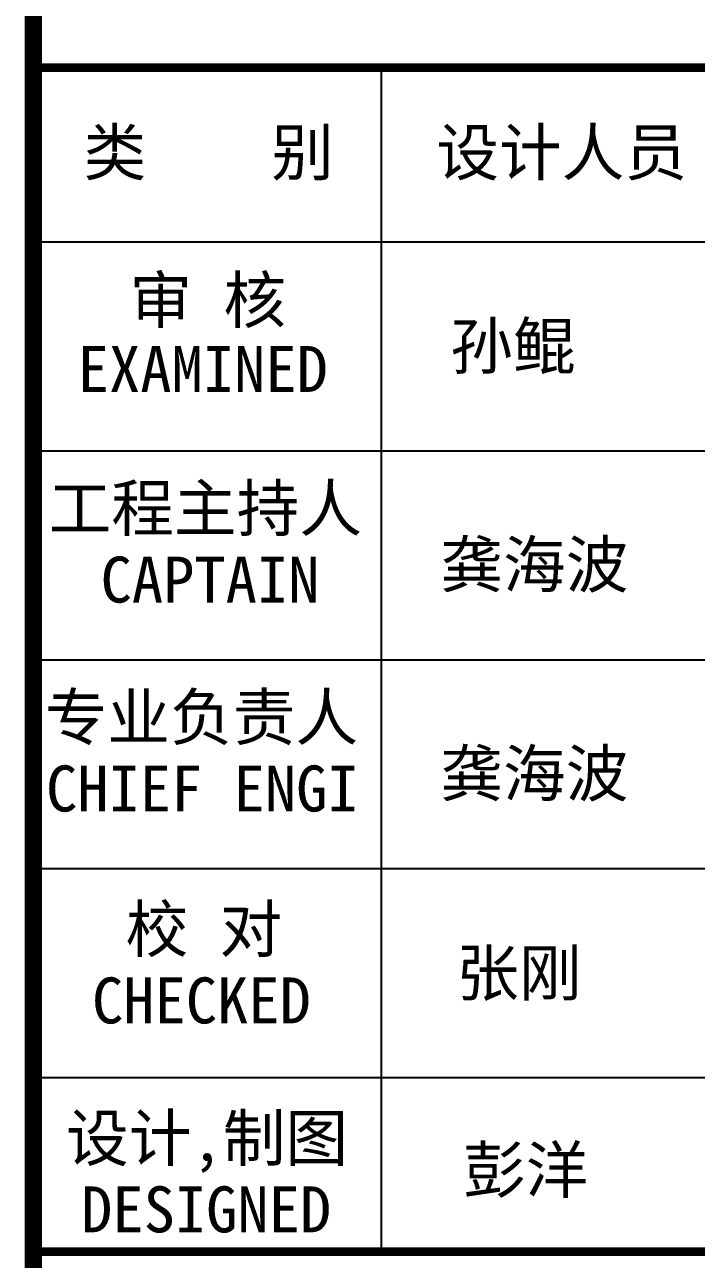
# Model space of a CAD drawing. Extents: x 32461 to 372567, y -698896 to 182569.
# Drawn here: x 126615 to 130457, y -673464 to -666401 of the extents above; entities that cross this region are included whole.
import ezdxf

# ---------------------------------------------------------------- set-up
doc = ezdxf.new("R2010")
doc.units = 0
doc.header["$LTSCALE"] = 1000
doc.header["$MEASUREMENT"] = 0
doc.layers.add('图框', color=4, linetype='CONTINUOUS')
doc.styles.add('STYLE-黑体', font='simhei.ttf')

msp = doc.modelspace()

# ---------------------------------------------------------------- linework, layer by layer
at = {"layer": '图框', "color": 0}
for p, q in [((126663.8, -667643), (132673.1, -667643)), ((126663.8, -667643), (132673.1, -667643)), ((126663.8, -668838.2), (132673.1, -668838.2)), ((126663.8, -670033.4), (132673.1, -670033.4)), ((126663.8, -671228.6), (132673.1, -671228.6)), ((126663.8, -672423.8), (132673.1, -672423.8))]:
    msp.add_line(p, q, dxfattribs=at)
at = {"layer": '图框', "color": 4, "const_width": 98.6}
msp.add_lwpolyline([(126663.8, -657895.5), (132673.1, -657895.5), (132673.1, -697895.5), (126663.8, -697895.5)], close=True, dxfattribs=at)
at = {"layer": '图框', "color": 0, "const_width": 50}
msp.add_lwpolyline([(126663.8, -666647), (132673.1, -666647), (132673.1, -676806.2), (126663.8, -676806.2)], close=True, dxfattribs=at)
at = {"layer": '图框', "color": 0}
for points in [[(128655.8, -667643), (128655.8, -666647)], [(128655.8, -673419.8), (128655.8, -667643)]]:
    msp.add_lwpolyline(points, dxfattribs=at)
at = {"layer": '图框', "color": 0, "const_width": 50}
msp.add_lwpolyline([(126663.8, -673419.8), (132673.1, -673419.8)], dxfattribs=at)

# ---------------------------------------------------------------- texts
at = {"layer": '图框', "color": 0, "style": 'STYLE-黑体'}
for s, p in [('类    别 ', (126951.1, -667262.1)), ('设计人员', (128969.6, -667262.1)), ('审 核', (127213.8, -668106.9)), ('EXAMINED ', (126918.2, -668501.8)), ('工程主持人', (126751.2, -669298.1)), ('CAPTAIN', (127048.7, -669706.5)), ('专业负责人', (126728.9, -670493.3)), ('CHIEF ENGI', (126736.6, -670901.7)), ('校 对', (127191.5, -671706)), ('CHECKED  ', (126999.6, -672114.3)), ('设计,制图', (126851.2, -672901.2)), ('DESIGNED ', (126937.2, -673309.5))]:
    msp.add_text(s, height=262.94, dxfattribs=at).set_placement(p)
at = {"layer": '图框', "color": 4, "style": 'STYLE-黑体'}
for s, p in [('孙鲲', (129049, -668370.6)), ('龚海波', (128992.7, -669620.5)), ('龚海波', (128992.7, -670815.7)), ('张刚', (129083.6, -671956.2)), ('彭洋', (129122, -673083.5))]:
    msp.add_text(s, height=262.94, dxfattribs=at).set_placement(p)

doc.saveas('drawing.dxf')
